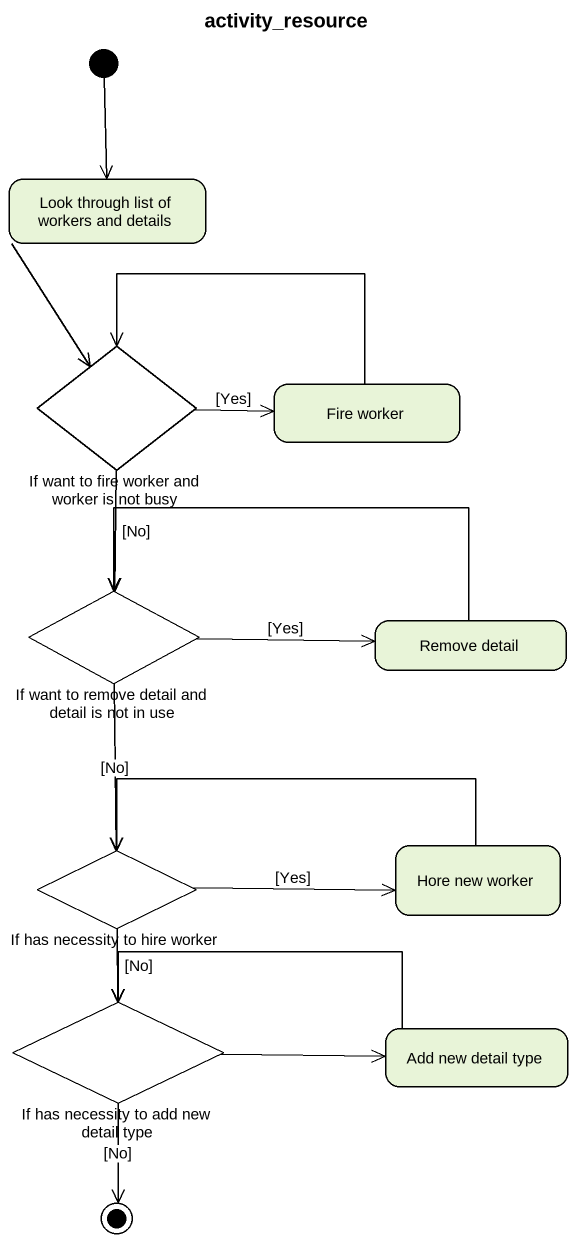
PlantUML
@startuml
title activity_resource
hide empty description
state "Look through list of workers and details" as Look_through_list_of
state "If want to fire worker and worker is not busy" as If_want_to_fire_worker_and <<choice>>
state "Fire worker" as Fire_worker
state "If want to remove detail and detail is not in use" as If_want_to_remove_detail <<choice>>
state "Remove detail" as Remove_detail
state "If has necessity to hire worker" as If_has_necessity_to_hire <<choice>>
state "Hore new worker" as Hore_new_worker
state "If has necessity to add new detail type" as If_has_necessity_to_add_new <<choice>>
state "Add new detail type" as Add_new_detail_type
[*] --> Look_through_list_of
Look_through_list_of --> If_want_to_fire_worker_and
If_want_to_fire_worker_and -right-> Fire_worker : [Yes]
If_want_to_fire_worker_and --> If_want_to_remove_detail : [No]
Fire_worker -left-> If_want_to_fire_worker_and
If_want_to_remove_detail -right-> Remove_detail : [Yes]
If_want_to_remove_detail --> If_has_necessity_to_hire : [No]
Remove_detail -left-> If_want_to_remove_detail
If_has_necessity_to_hire -right-> Hore_new_worker : [Yes]
If_has_necessity_to_hire --> If_has_necessity_to_add_new : [No]
Hore_new_worker -left-> If_has_necessity_to_hire
If_has_necessity_to_add_new -right-> Add_new_detail_type
Add_new_detail_type -left-> If_has_necessity_to_add_new
If_has_necessity_to_add_new --> [*] : [No]
@enduml
